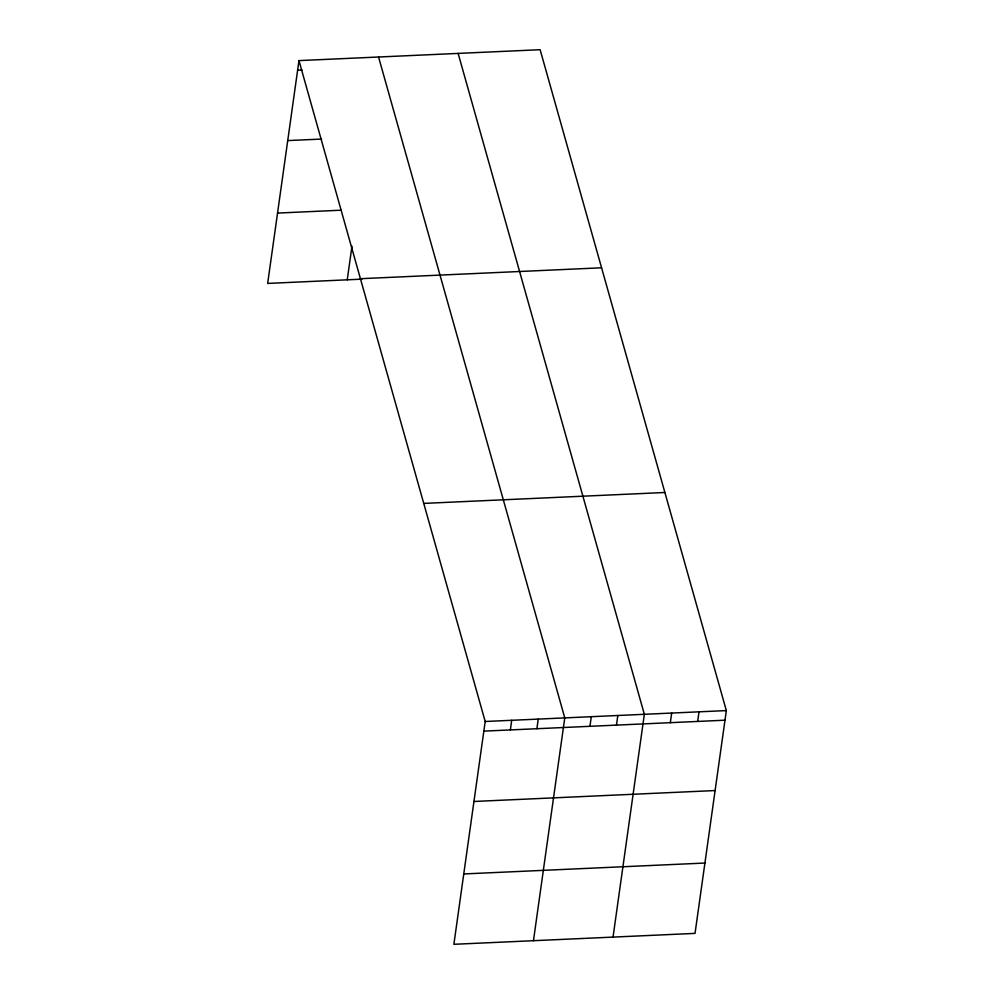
<?xml version="1.0" encoding="UTF-8"?>
<svg xmlns="http://www.w3.org/2000/svg" width="994" height="994" viewBox="0 0 994 994"><rect width="100%" height="100%" fill="white"/><g stroke="black" fill="none" stroke-linecap="round" stroke-linejoin="round"><path stroke-width="1.49" d="M298.97 60.609L485.196 721.495L453.873 944.3L695.03 933.391L726.341 710.586L540.127 49.7L298.97 60.609L267.659 283.414L361.978 279.152M347.241 279.823L351.963 246.177M510.369 729.919L511.711 720.29M536.897 728.726L538.239 719.097M533.455 940.697L564.766 717.892L378.552 57.006M589.939 726.316L591.293 716.686M616.466 725.123L617.821 715.494M613.037 937.094L644.348 714.288L458.135 53.415M670.329 722.688L671.683 713.058M697.664 721.445L699.006 711.816M297.616 70.239L302.039 70.04M287.738 140.589L321.634 139.061M277.55 213.076L340.917 210.206M360.424 278.705L601.569 267.796M423.742 503.399L664.887 492.49M485.196 721.495L726.341 710.586M483.842 731.124L724.986 720.203M473.952 801.475L715.096 790.553M463.763 873.95L704.92 863.04"/></g></svg>
